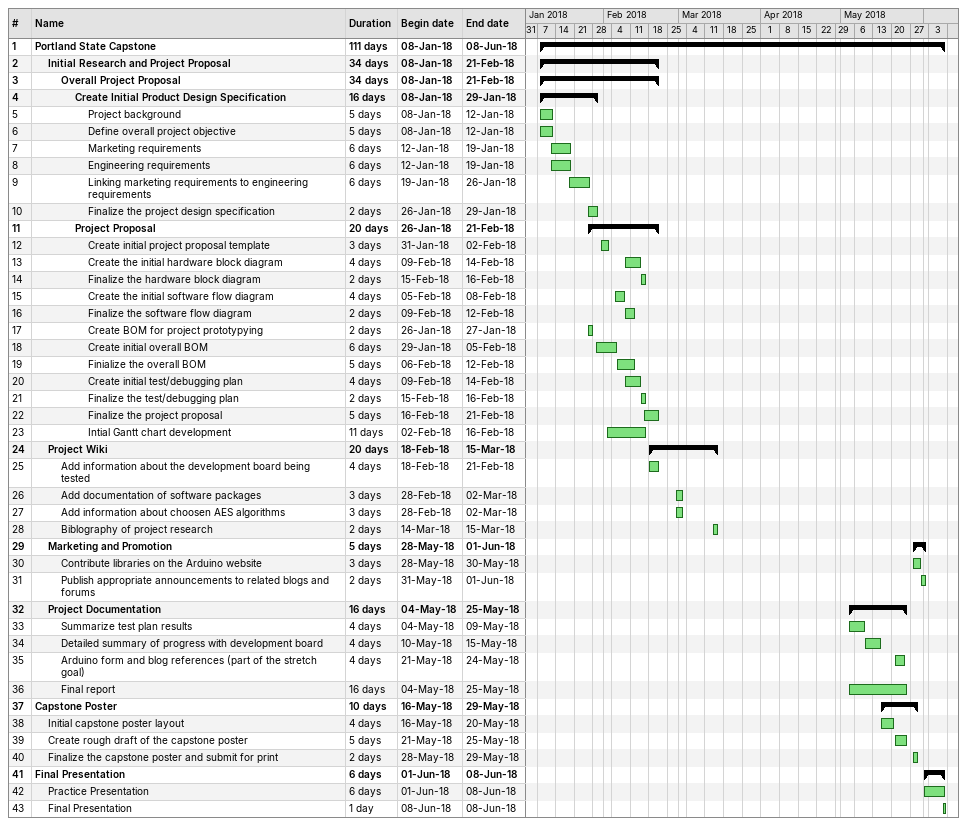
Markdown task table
| ID | Level | Task | Duration | Start | Finish |
|---|---|---|---|---|---|
| 1 | 1 | **Portland State Capstone** | 111d | 2018-01-08 | 2018-06-08 |
| 2 | 2 | **Initial Research and Project Proposal** | 34d | 2018-01-08 | 2018-02-21 |
| 3 | 3 | **Overall Project Proposal** | 34d | 2018-01-08 | 2018-02-21 |
| 4 | 4 | **Create Initial Product Design Specification** | 16d | 2018-01-08 | 2018-01-29 |
| 5 | 5 | Project background | 5d | 2018-01-08 | 2018-01-12 |
| 6 | 5 | Define overall project objective | 5d | 2018-01-08 | 2018-01-12 |
| 7 | 5 | Marketing requirements | 6d | 2018-01-12 | 2018-01-19 |
| 8 | 5 | Engineering requirements | 6d | 2018-01-12 | 2018-01-19 |
| 9 | 5 | Linking marketing requirements to engineering requirements | 6d | 2018-01-19 | 2018-01-26 |
| 10 | 5 | Finalize the project design specification | 2d | 2018-01-26 | 2018-01-29 |
| 11 | 4 | **Project Proposal** | 20d | 2018-01-26 | 2018-02-21 |
| 12 | 5 | Create initial project proposal template | 3d | 2018-01-31 | 2018-02-02 |
| 13 | 5 | Create the initial hardware block diagram | 4d | 2018-02-09 | 2018-02-14 |
| 14 | 5 | Finalize the hardware block diagram | 2d | 2018-02-15 | 2018-02-16 |
| 15 | 5 | Create the initial software flow diagram | 4d | 2018-02-05 | 2018-02-08 |
| 16 | 5 | Finalize the software flow diagram | 2d | 2018-02-09 | 2018-02-12 |
| 17 | 5 | Create BOM for project prototypying | 2d | 2018-01-26 | 2018-01-27 |
| 18 | 5 | Create initial overall BOM | 6d | 2018-01-29 | 2018-02-05 |
| 19 | 5 | Finialize the overall BOM | 5d | 2018-02-06 | 2018-02-12 |
| 20 | 5 | Create initial test/debugging plan | 4d | 2018-02-09 | 2018-02-14 |
| 21 | 5 | Finalize the test/debugging plan | 2d | 2018-02-15 | 2018-02-16 |
| 22 | 5 | Finalize the project proposal | 5d | 2018-02-16 | 2018-02-21 |
| 23 | 5 | Intial Gantt chart development | 11d | 2018-02-02 | 2018-02-16 |
| 24 | 2 | **Project Wiki** | 20d | 2018-02-18 | 2018-03-15 |
| 25 | 3 | Add information about the development board being tested | 4d | 2018-02-18 | 2018-02-21 |
| 26 | 3 | Add documentation of software packages | 3d | 2018-02-28 | 2018-03-02 |
| 27 | 3 | Add information about choosen AES algorithms | 3d | 2018-02-28 | 2018-03-02 |
| 28 | 3 | Biblography of project research | 2d | 2018-03-14 | 2018-03-15 |
| 29 | 2 | **Marketing and Promotion** | 5d | 2018-05-28 | 2018-06-01 |
| 30 | 3 | Contribute libraries on the Arduino website | 3d | 2018-05-28 | 2018-05-30 |
| 31 | 3 | Publish appropriate announcements to related blogs and forums | 2d | 2018-05-31 | 2018-06-01 |
| 32 | 2 | **Project Documentation** | 16d | 2018-05-04 | 2018-05-25 |
| 33 | 3 | Summarize test plan results | 4d | 2018-05-04 | 2018-05-09 |
| 34 | 3 | Detailed summary of progress with development board | 4d | 2018-05-10 | 2018-05-15 |
| 35 | 3 | Arduino form and blog references (part of the stretch goal) | 4d | 2018-05-21 | 2018-05-24 |
| 36 | 3 | Final report | 16d | 2018-05-04 | 2018-05-25 |
| 37 | 1 | **Capstone Poster** | 10d | 2018-05-16 | 2018-05-29 |
| 38 | 2 | Initial capstone poster layout | 4d | 2018-05-16 | 2018-05-20 |
| 39 | 2 | Create rough draft of the capstone poster | 5d | 2018-05-21 | 2018-05-25 |
| 40 | 2 | Finalize the capstone poster and submit for print | 2d | 2018-05-28 | 2018-05-29 |
| 41 | 1 | **Final Presentation** | 6d | 2018-06-01 | 2018-06-08 |
| 42 | 2 | Practice Presentation | 6d | 2018-06-01 | 2018-06-08 |
| 43 | 2 | Final Presentation | 1d | 2018-06-08 | 2018-06-08 |
